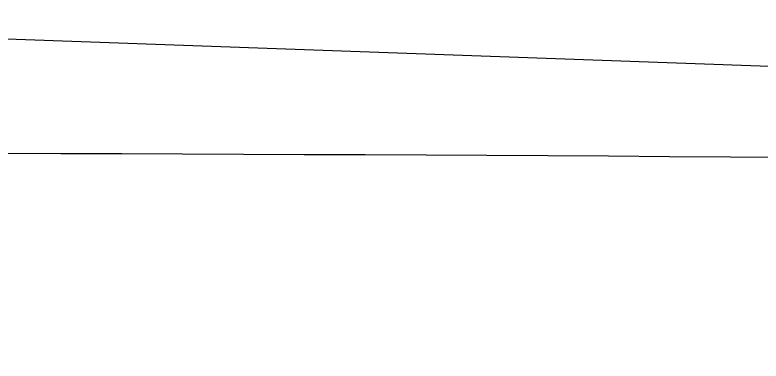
# Model space of a CAD drawing. Extents: x -6 to 1000, y -17 to 19.
# Drawn here: x 56.5 to 118.1, y -9.3 to 19.2 of the extents above; entities that cross this region are included whole.
import ezdxf

# ---------------------------------------------------------------- set-up
doc = ezdxf.new("R2010")
doc.units = 0
doc.header["$MEASUREMENT"] = 0
doc.layers.add('SLICE', color=7, linetype='CONTINUOUS')

msp = doc.modelspace()

# ---------------------------------------------------------------- linework, layer by layer
at = {"layer": 'SLICE'}
for p, q in [((798.75441, -9.32574), (0.0016, 19.24905)), ((55.27629, 7.83388), (60.30139, 7.81751)), ((60.30139, 7.81751), (65.32649, 7.79971)), ((65.32649, 7.79971), (70.35157, 7.78048)), ((70.35157, 7.78048), (75.37666, 7.75983)), ((75.37666, 7.75983), (80.40173, 7.73775)), ((80.40173, 7.73775), (85.4268, 7.71424)), ((85.4268, 7.71424), (90.45187, 7.68931)), ((90.45187, 7.68931), (95.47692, 7.66295)), ((95.47692, 7.66295), (100.50197, 7.63516)), ((100.50197, 7.63516), (105.52701, 7.60594)), ((105.52701, 7.60594), (110.55205, 7.57529)), ((110.55205, 7.57529), (115.57707, 7.54321)), ((115.57707, 7.54321), (120.60208, 7.50971))]:
    msp.add_line(p, q, dxfattribs=at)

doc.saveas('drawing.dxf')
